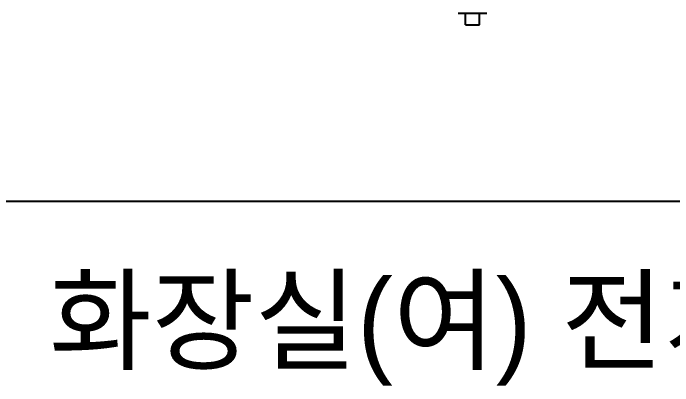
# Model space of a CAD drawing. Header units: millimetres. Extents: x 555 to 100215, y 750 to 17024.
# Drawn here: x 63236 to 64736, y 831 to 1678 of the extents above; entities that cross this region are included whole.
import ezdxf
from ezdxf.enums import TextEntityAlignment as Align

# ---------------------------------------------------------------- set-up
doc = ezdxf.new("R2010")
doc.units = ezdxf.units.MM
doc.layers.add('4A.TEC TEXT 2', color=3, linetype='Continuous')
doc.layers.add('ELE', color=7, linetype='Continuous')
doc.styles.add('나눔고딕', font='')
doc.styles.get('나눔고딕').set_extended_font_data('Dotum')

# ---------------------------------------------------------------- blocks, each defined once
blk = doc.blocks.new('세면대2')
at = {"layer": 'ELE', "color": 8}
for p, q in [((2034916.5, -278015.1), (2034981.5, -278015.1)), ((2034933.1, -278041.2), (2034933.1, -278015.1)), ((2034964.9, -278041.2), (2034964.9, -278015.1)), ((2034933.1, -278041.2), (2034964.9, -278041.2))]:
    blk.add_line(p, q, dxfattribs=at)

msp = doc.modelspace()

# ---------------------------------------------------------------- linework, layer by layer
at = {"color": 4}
msp.add_line((72675, 1250), (50955, 1250), dxfattribs=at)

# ---------------------------------------------------------------- block references
msp.add_blockref('세면대2', (-1970668.8, 279693.03, 0))

# ---------------------------------------------------------------- texts
at = {"layer": '4A.TEC TEXT 2', "color": 3, "style": '나눔고딕'}
msp.add_text("화장실(여) 전개도 'G'", height=186.3, dxfattribs=at).set_placement((64425.51, 979.86), align=Align.MIDDLE_CENTER)

doc.saveas('drawing.dxf')
